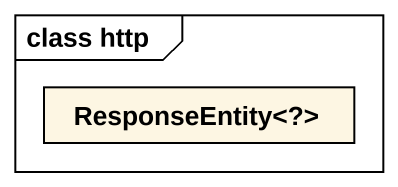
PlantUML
@startuml
mainframe class http
hide circle
hide empty members
class "ResponseEntity<?>" as ResponseEntity
@enduml
